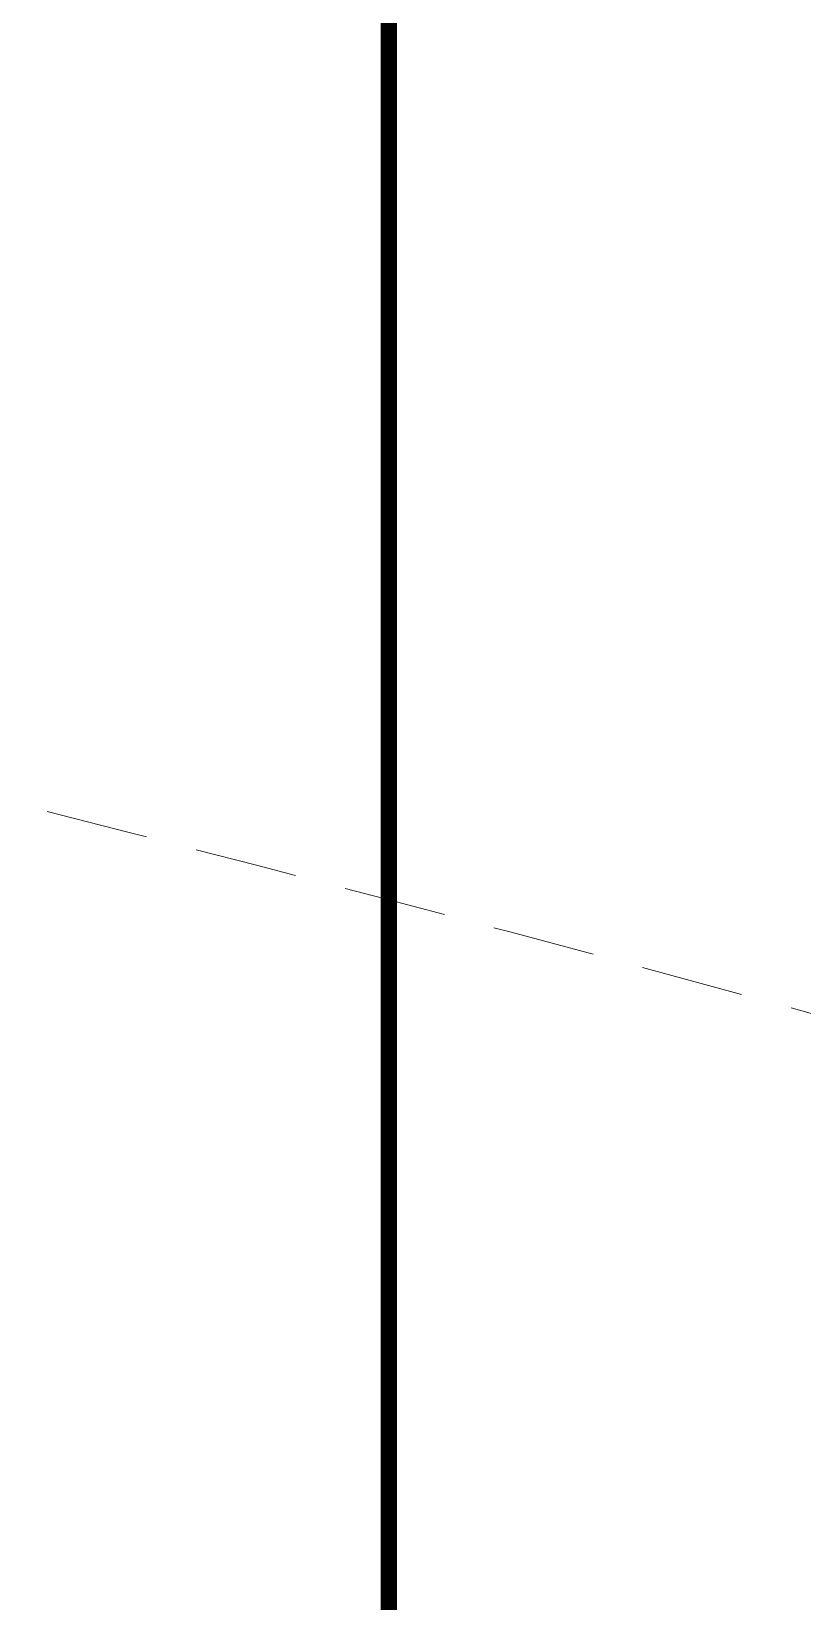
# Model space of a CAD drawing. Extents: x -2598 to 23780, y 0 to 8114.
# Drawn here: x 4674.2 to 4721.2, y 1943 to 2038.7 of the extents above; entities that cross this region are included whole.
import ezdxf

# ---------------------------------------------------------------- set-up
doc = ezdxf.new("R2010")
doc.units = 0
doc.header["$LTSCALE"] = 25
doc.header["$MEASUREMENT"] = 0
for name, pattern in [('DOT2', [0.125, 0, -0.125]), ('HIDDEN', [0.375, 0.25, -0.125]), ('HIDDEN2', [4.7625, 3.175, -1.5875])]:
    doc.linetypes.add(name, pattern=pattern)
for name, color, linetype, lineweight in [('06C', 9, 'Continuous', 9), ('10', 9, 'Continuous', 9), ('11', 9, 'Continuous', 9), ('20', 9, 'DOT2', 9), ('21', 9, 'Continuous', 9), ('40', 9, 'Continuous', 9), ('40B', 9, 'Continuous', 9)]:
    doc.layers.add(name, color=color, linetype=linetype, lineweight=lineweight)

# ---------------------------------------------------------------- blocks, each defined once
blk = doc.blocks.new('p-zemin kat')
at = {"layer": '11'}
for points in [[(4762.5, 2101.726, 0.022939), (4537.5, 2153.268), (4537.5, 2230), (4537.5, 2230), (4537.5, 2253), (4527.5, 2253), (4527.5, 2240), (4527.5, 2240), (4527.5, 2230), (4527.5, 2230), (4527.5, 2155.06, 0.024009), (4287.874, 2185.723), (4283.124, 2125.912, -0.05155), (4780.046, 2034.319, -0.05155)], [(4762.5, 2100.688, 0.02305), (4536.5, 2152.433), (4536.5, 2230), (4536.5, 2252), (4528.5, 2252), (4528.5, 2240), (4528.5, 2230), (4528.5, 2153.867, 0.024028), (4288.792, 2184.647), (4284.2, 2126.829, -0.051333), (4779.246, 2035.595, -0.051333)]]:
    blk.add_lwpolyline(points, format="xyb", dxfattribs=at)
at = {"layer": '40'}
for points in [[(4780.575, 1901.493, 0.055627), (4273.067, 1999.31), (4283.124, 2125.912, -0.05155), (4780.046, 2034.319)], [(1851.161, 326.925), (3319.5, 326.925), (3319.5, 343), (3280.516, 343), (3280.5, 427), (3319.5, 427), (3319.5, 570), (4025.505, 569.998), (4025.505, 426.998), (4064.5, 427), (4064.5, 343), (3980.5, 343), (3980.5, 326.925), (4680.5, 326.925), (4680.5, 427), (4780.575, 427), (4780.575, 1901.493, 0.054196), (4273.067, 1999.31), (4278.593, 2070.681, 0.306949), (1935.267, 740.054), (1999.45, 708.356, 0.043245), (1856.494, 345)]]:
    blk.add_lwpolyline(points, format="xyb", close=True, dxfattribs=at)
at = {"layer": '40B'}
blk.add_lwpolyline([(3364.5, 343), (3319.5, 343), (3319.5, 319.998), (1719.669, 320), (1719.669, 326.925), (1719.557, 328.247, -0.047611), (1885.58, 764.592), (1935.267, 740.054, -0.306949), (4278.593, 2070.681), (4283.124, 2125.912, -0.05155), (4780.046, 2034.319), (4787.5, 2034.319), (4787.5, 320), (4025.505, 320), (4025.505, 570), (3319.5, 570), (3319.5, 427), (3364.5, 427), (3364.5, 343)], format="xyb", close=True, dxfattribs=at)

msp = doc.modelspace()

# ---------------------------------------------------------------- linework, layer by layer
at = {"layer": '06C', "linetype": 'Continuous', "lineweight": 0}
msp.add_arc((4088.573, -323.374), 2330, 72.722696, 85.458443, dxfattribs=at)
at = {"layer": '20', "linetype": 'HIDDEN'}
msp.add_lwpolyline([(4277.638, 2056.856, -0.053744), (4780.575, 1961.878, -0.051764)], format="xyb", dxfattribs=at)
at = {"layer": '21', "linetype": 'HIDDEN2', "ltscale": 0.1, "const_width": 1}
msp.add_lwpolyline([(4918.806, 2197.8), (4696.021, 2197.8), (4696.02, 1849.525), (4918.806, 1849.525)], close=True, dxfattribs=at)

# ---------------------------------------------------------------- block references
at = {"layer": '10'}
msp.add_blockref('p-zemin kat', (0, 0), dxfattribs=at)

doc.saveas('drawing.dxf')
